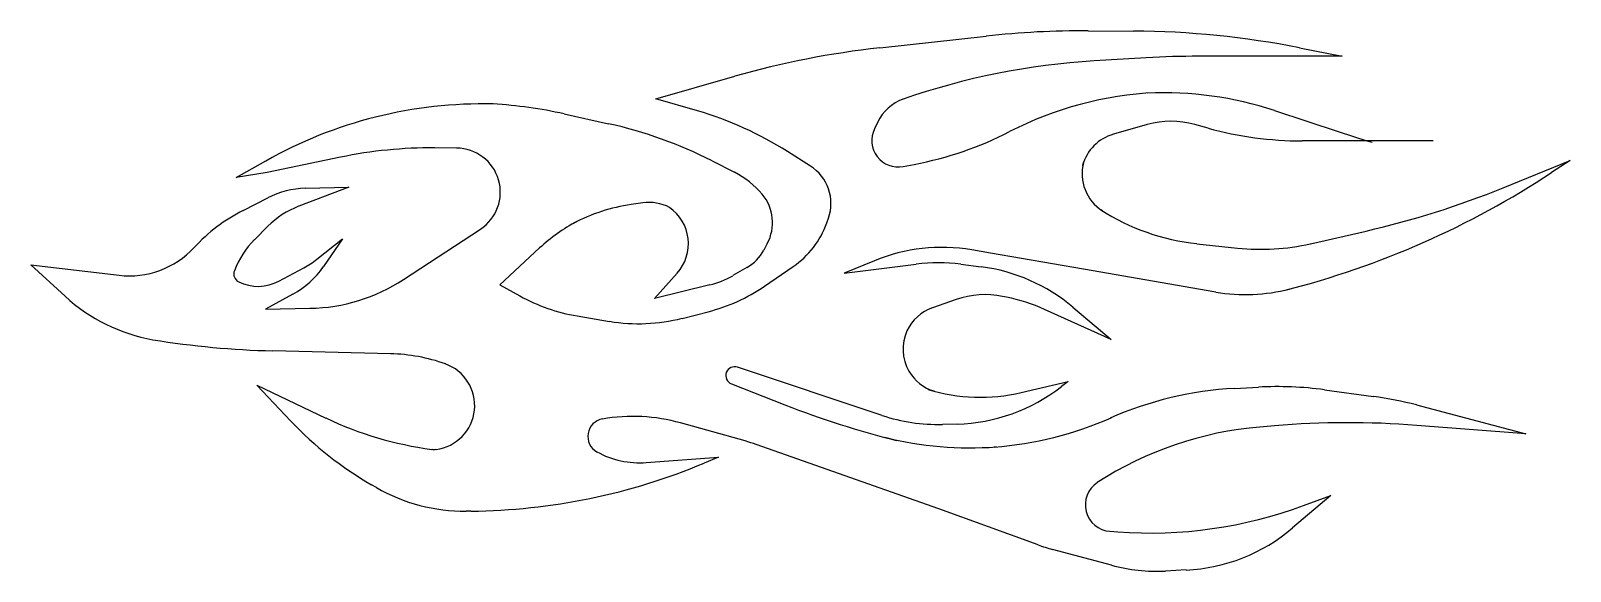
# Model space of a CAD drawing. Header units: metres. Extents: x 7.3 to 24.7, y 8.6 to 14.7.
import ezdxf

# ---------------------------------------------------------------- set-up
doc = ezdxf.new("R2010")
doc.units = ezdxf.units.M

msp = doc.modelspace()

# ---------------------------------------------------------------- linework, layer by layer
at = {"layer": '80', "color": 10, "linetype": 'CONTINUOUS'}
for p, q in [((19.237, 14.679), (19.75, 14.676)), ((16.878, 14.486), (18.083, 14.619)), ((21.627, 14.487), (22.111, 14.391)), ((19.893, 14.374), (19.306, 14.338)), ((22.111, 14.391), (20.49, 14.391)), ((14.343, 13.911), (15.239, 14.166)), ((19.995, 13.978), (19.91, 13.974)), ((14.815, 13.773), (14.343, 13.911)), ((21.344, 13.778), (22.077, 13.537)), ((13.306, 13.739), (13.81, 13.626)), ((16.856, 13.648), (16.817, 13.568)), ((19.905, 13.618), (19.523, 13.509)), ((20.594, 13.578), (20.443, 13.619)), ((22.391, 13.433), (21.659, 13.433)), ((22.077, 13.537), (22.391, 13.433)), ((10.777, 13.249), (9.948, 13.076)), ((12.089, 13.352), (11.844, 13.354)), ((16.094, 13.148), (15.836, 13.312)), ((9.597, 13.018), (9.93, 13.206)), ((9.948, 13.076), (9.597, 13.018)), ((14.98, 13.207), (15.234, 13.078)), ((17.144, 13.143), (17.269, 13.167)), ((19.176, 13.156), (19.185, 13.19)), ((23.932, 12.903), (24.692, 13.213)), ((24.692, 13.213), (24.481, 13.075)), ((10.869, 12.911), (10.303, 12.693)), ((10.38, 12.897), (10.869, 12.911)), ((9.675, 12.646), (9.952, 12.788)), ((14.198, 12.732), (14.065, 12.713)), ((16.278, 12.504), (16.298, 12.559)), ((19.397, 12.642), (19.379, 12.654)), ((9.955, 12.467), (9.803, 12.315)), ((11.489, 11.865), (12.359, 12.433)), ((13.41, 12.499), (13.45, 12.52)), ((21.751, 12.269), (22.381, 12.413)), ((10.508, 12.094), (10.799, 12.325)), ((10.799, 12.325), (10.583, 12.011)), ((13.029, 12.221), (12.58, 11.806)), ((15.606, 12.272), (15.566, 12.196)), ((18.132, 12.162), (17.919, 12.199)), ((20.466, 12.27), (20.928, 12.22)), ((7.659, 11.675), (7.271, 12.029)), ((7.271, 12.029), (8.27, 11.912)), ((16.818, 12.077), (16.476, 11.936)), ((16.476, 11.936), (17.291, 12.039)), ((17.795, 12.038), (18.027, 12.008)), ((19.185, 11.98), (18.132, 12.162)), ((10.08, 11.846), (10.36, 11.997)), ((14.328, 11.65), (14.585, 11.936)), ((15.375, 12), (15.216, 11.908)), ((15.573, 11.788), (15.9, 12.011)), ((20.681, 11.723), (19.185, 11.98)), ((10.238, 11.699), (9.928, 11.529)), ((12.58, 11.806), (12.807, 11.679)), ((14.954, 11.803), (14.328, 11.65)), ((18.312, 11.665), (18.268, 11.673)), ((21.464, 11.743), (21.515, 11.756)), ((9.928, 11.529), (10.43, 11.539)), ((14.641, 11.425), (14.936, 11.5)), ((17.744, 11.638), (17.474, 11.544)), ((19.498, 11.185), (18.744, 11.526)), ((19.063, 11.552), (19.498, 11.185)), ((13.453, 11.452), (13.821, 11.391)), ((11.341, 11.024), (10.011, 11.057)), ((16.904, 10.326), (15.268, 10.872)), ((10.214, 10.262), (9.829, 10.669)), ((9.829, 10.669), (10.609, 10.297)), ((15.2, 10.684), (15.805, 10.446)), ((18.479, 10.586), (19.009, 10.712)), ((19.009, 10.712), (18.934, 10.652)), ((20.894, 10.632), (21.163, 10.647)), ((17.493, 10.6), (17.426, 10.621)), ((21.911, 10.616), (22.465, 10.541)), ((19.497, 10.3), (19.485, 10.295)), ((22.951, 10.445), (24.188, 10.118)), ((15.354, 10.037), (14.624, 10.241)), ((17.754, 10.229), (17.588, 10.225)), ((21.344, 10.209), (21.181, 10.195)), ((24.188, 10.118), (22.955, 10.214)), ((17.545, 9.268), (15.481, 9.997)), ((17.066, 10.044), (16.937, 10.076)), ((18.195, 9.97), (18.174, 9.968)), ((14.236, 9.792), (15.054, 9.854)), ((15.054, 9.854), (14.892, 9.787)), ((11.183, 9.509), (11.127, 9.541)), ((21.981, 9.421), (21.55, 9.053)), ((21.674, 9.307), (21.981, 9.421)), ((12.251, 9.244), (12.198, 9.243)), ((18.67, 8.861), (17.545, 9.268)), ((19.482, 9.015), (19.572, 9.009)), ((19.499, 8.631), (18.832, 8.81)), ((20.347, 8.577), (20.112, 8.565))]:
    msp.add_line(p, q, dxfattribs=at)
at = {"layer": '80', "color": 11, "linetype": 'CONTINUOUS'}
for p, q in [((23.141, 13.433), (22.391, 13.433)), ((22.391, 13.433), (22.449, 13.42))]:
    msp.add_line(p, q, dxfattribs=at)
at = {"layer": '80', "color": 10, "linetype": 'CONTINUOUS'}
for centre, radius, start, end in [((19.178, 4.679), 10, 89.6621, 96.2845), ((19.691, 4.676), 10, 78.8339, 89.6621), ((17.972, 4.546), 10, 96.2845, 105.8652), ((19.783, 6.353), 8, 93.4214, 109.281), ((20.49, 4.391), 10, 90, 93.4214), ((20.179, 9.982), 4, 92.6307, 117.2528), ((20.094, 9.978), 4, 71.787, 92.6305), ((12.389, 8.852), 5, 88.684, 119.4585), ((12.217, 8.859), 5, 77.4202, 86.7117), ((13.693, 9.934), 4, 57.6186, 73.7169), ((17.306, 13.432), 0.5, 109.281, 154.3431), ((12.721, 8.747), 5, 63.1383, 77.4202), ((20.177, 12.655), 1, 74.5633, 105.7919), ((17.088, 13.438), 0.3, 154.3431, 280.7768), ((16.521, 17.097), 4, 280.7768, 297.1646), ((19.659, 13.028), 0.5, 105.7919, 165.1635), ((21.659, 17.433), 4, 254.5633, 270), ((11.798, 8.354), 5, 89.4747, 101.7766), ((12.085, 12.852), 0.5, 303.1894, 89.4747), ((14.783, 12.186), 1, 40.04, 63.1383), ((15.826, 12.726), 0.5, 340.5472, 57.6186), ((19.668, 13.062), 0.5, 165.1635, 237.219), ((18.99, 21.432), 10, 284.3257, 303.3076), ((10.408, 11.898), 1, 91.5683, 117.1048), ((20.154, 22.162), 10, 282.8662, 292.1987), ((14.268, 12.237), 0.5, 62.4633, 98.1244), ((15.165, 12.508), 0.5, 331.8045, 40.04), ((10.589, 10.861), 2.006, 117.1198, 137.1282), ((10.661, 11.76), 1, 111.0239, 134.9795), ((14.348, 10.733), 2, 98.1244, 117.9626), ((14.213, 12.27), 0.5, 318.1019, 55.0454), ((20.732, 14.756), 2.5, 237.219, 263.8888), ((14.388, 10.754), 2, 117.9626, 132.805), ((15.335, 12.837), 1, 304.3614, 340.5472), ((8.386, 12.906), 1, 263.338, 317.1388), ((10.51, 11.608), 1, 134.9795, 159.2208), ((15.125, 12.433), 0.5, 299.9641, 331.8045), ((17.579, 10.228), 2, 80.2244, 112.3717), ((21.194, 14.706), 2.5, 263.8888, 282.8662), ((9.886, 12.877), 1, 298.2838, 308.4438), ((17.54, 10.054), 2, 82.6787, 97.1507), ((9.668, 11.927), 0.1, 159.2208, 244.0253), ((9.843, 12.287), 0.5, 244.0253, 298.2838), ((9.758, 12.576), 1, 298.669, 325.5662), ((10.394, 13.538), 2, 271.0409, 303.1894), ((14.717, 12.774), 1, 283.7514, 299.9641), ((17.772, 10.024), 2, 49.828, 82.6787), ((9.008, 13.151), 2, 227.576, 259.7859), ((13.782, 13.425), 2, 240.8199, 260.5443), ((14.444, 13.439), 2, 284.2276, 304.3614), ((18.072, 10.693), 1, 78.6979, 109.143), ((21.02, 13.694), 2, 260.2244, 284.3257), ((17.638, 11.071), 0.5, 109.143, 154.683), ((17.92, 9.703), 2, 65.6742, 78.6979), ((14.149, 13.364), 2, 260.5443, 284.2276), ((10.254, 21.054), 10, 260.7895, 268.6067), ((17.641, 11.078), 0.5, 155.5661, 209.9919), ((11.293, 9.025), 2, 70.4326, 88.6067), ((11.795, 10.438), 0.5, 277.3615, 70.4665), ((15.236, 10.777), 0.1, 71.5773, 248.5335), ((17.641, 11.078), 0.5, 209.9742, 252.813), ((17.702, 12.228), 2, 271.4868, 308.0075), ((21.106, 6.638), 4, 93.0373, 113.8972), ((21.375, 6.652), 4, 82.2935, 93.0373), ((18.017, 12.532), 2, 252.813, 283.3462), ((21.929, 6.577), 4, 75.1966, 82.2935), ((12.331, 13.908), 4, 244.5117, 262.4851), ((13.775, 10.089), 0.2, 99.9012, 240.8198), ((14.085, 8.315), 2, 74.3494, 99.9012), ((19.465, 19.752), 10, 248.5335, 256.1183), ((17.536, 12.224), 2, 251.5773, 271.4868), ((17.876, 13.957), 4, 274.2728, 293.8972), ((13.122, 13.009), 4, 223.3703, 240.0898), ((21.515, 6.209), 4, 94.7934, 122.9331), ((22.179, 0.244), 10, 85.552, 94.7934), ((11.834, 10.141), 0.2, 262.4851, 277.3615), ((14.815, 8.111), 2, 70.5487, 74.3494), ((17.897, 13.959), 4, 256.1183, 274.2728), ((12.188, 16.243), 7, 270.5196, 292.7261), ((14.161, 10.79), 1, 241.113, 274.3389), ((12.18, 11.243), 2, 240.0898, 270.5196), ((19.504, 9.314), 0.3, 122.9331, 265.8282), ((19.936, 13.995), 5, 265.8282, 290.34), ((20.251, 10.574), 2, 272.7339, 310.475), ((19.35, 10.742), 2, 250.1279, 254.9918), ((20.017, 10.563), 2, 254.9918, 272.7339)]:
    msp.add_arc(centre, radius, start, end, dxfattribs=at)

doc.saveas('drawing.dxf')
